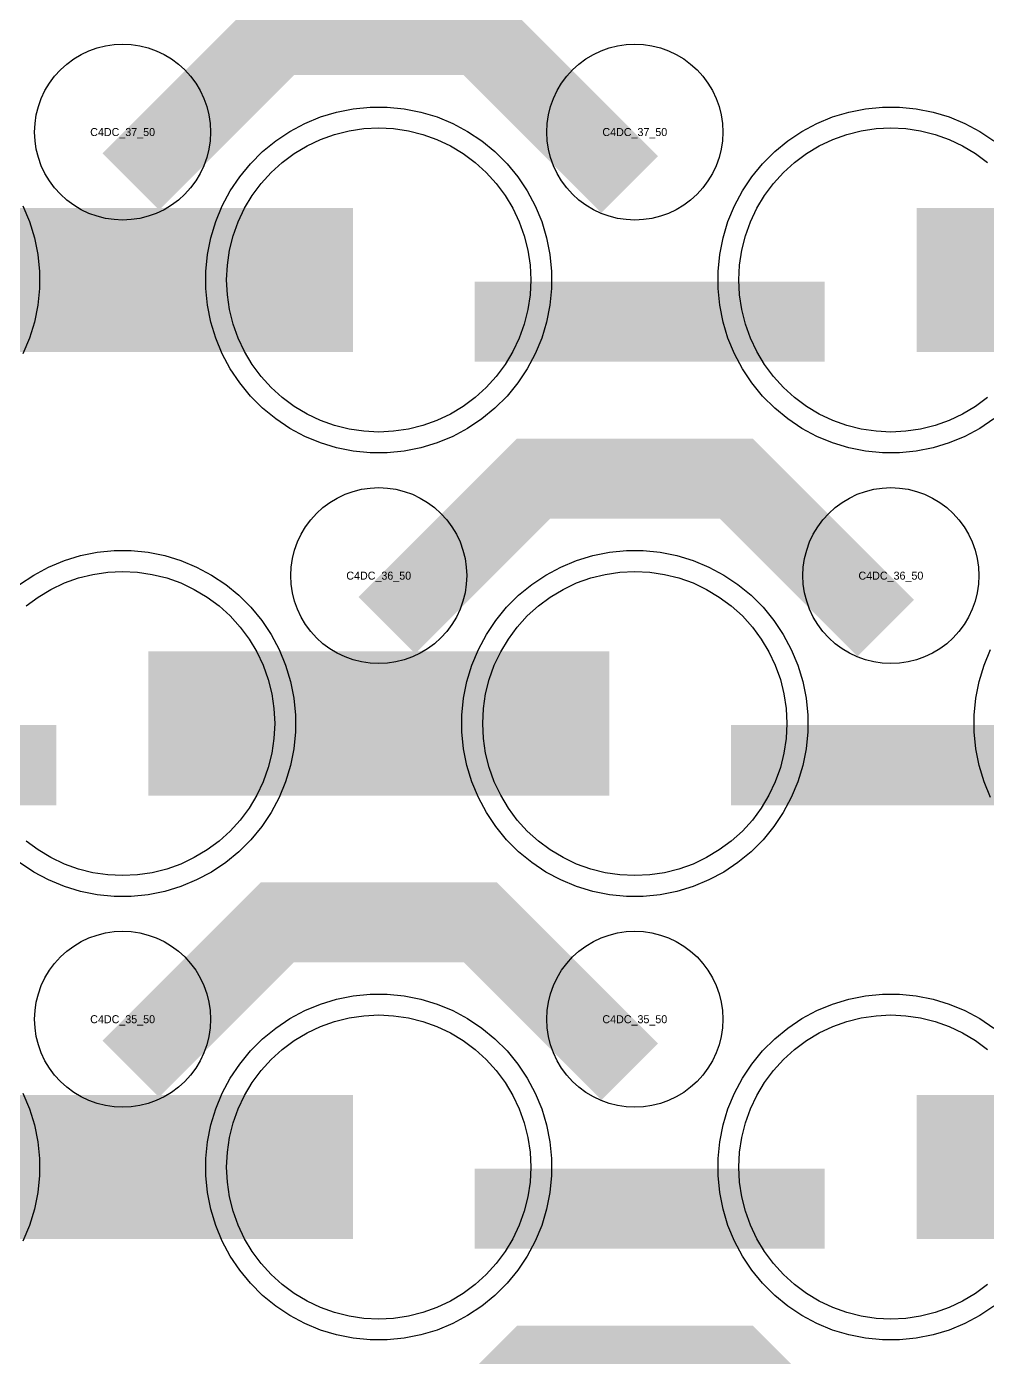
# Model space of a CAD drawing. Extents: x -11880 to 11880, y -14992 to 14992.
# Drawn here: x 3970 to 4270.1, y -10049.3 to -9633.6 of the extents above; entities that cross this region are included whole.
import ezdxf
from ezdxf.enums import TextEntityAlignment as Align

# ---------------------------------------------------------------- set-up
doc = ezdxf.new("R2010")
doc.units = 0
doc.header["$MEASUREMENT"] = 0
for name, color, linetype in [('GDS_775_DT_237', 138, 'CONTINUOUS'), ('RDL1_FS', 34, 'CONTINUOUS'), ('RDL_BS', 160, 'CONTINUOUS')]:
    doc.layers.add(name, color=color, linetype=linetype)

msp = doc.modelspace()

# ---------------------------------------------------------------- linework, layer by layer
at = {"layer": 'RDL1_FS', "color": 241, "true_color": 0xf7abae}
msp.add_lwpolyline([(4080, -9760.204), (4075.343, -9759.975), (4070.732, -9759.291), (4066.209, -9758.159), (4061.819, -9756.587), (4057.605, -9754.595), (4053.605, -9752.197), (4049.86, -9749.419), (4046.406, -9746.289), (4043.276, -9742.835), (4040.498, -9739.09), (4038.1, -9735.09), (4036.108, -9730.876), (4034.536, -9726.486), (4033.404, -9721.963), (4032.72, -9717.352), (4032.491, -9712.695), (4032.72, -9708.038), (4033.404, -9703.427), (4034.536, -9698.904), (4036.108, -9694.514), (4038.1, -9690.3), (4040.498, -9686.3), (4043.276, -9682.555), (4046.406, -9679.101), (4049.86, -9675.971), (4053.605, -9673.193), (4057.605, -9670.795), (4061.819, -9668.803), (4066.209, -9667.231), (4070.732, -9666.099), (4075.343, -9665.415), (4080, -9665.186), (4084.657, -9665.415), (4089.268, -9666.099), (4093.791, -9667.231), (4098.181, -9668.803), (4102.395, -9670.795), (4106.395, -9673.193), (4110.14, -9675.971), (4113.594, -9679.101), (4116.724, -9682.555), (4119.502, -9686.3), (4121.9, -9690.3), (4123.892, -9694.514), (4125.464, -9698.904), (4126.596, -9703.427), (4127.28, -9708.038), (4127.509, -9712.695), (4127.28, -9717.352), (4126.596, -9721.963), (4125.464, -9726.486), (4123.892, -9730.876), (4121.9, -9735.09), (4119.502, -9739.09), (4116.724, -9742.835), (4113.594, -9746.289), (4110.14, -9749.419), (4106.395, -9752.197), (4102.395, -9754.595), (4098.181, -9756.587), (4093.791, -9758.159), (4089.268, -9759.291), (4084.657, -9759.975)], close=True, dxfattribs=at)
msp.add_lwpolyline([(4270.14, -9749.419), (4266.395, -9752.197), (4262.395, -9754.595), (4258.181, -9756.587), (4253.791, -9758.159), (4249.268, -9759.291), (4244.657, -9759.975), (4240, -9760.204), (4235.343, -9759.975), (4230.732, -9759.291), (4226.209, -9758.159), (4221.819, -9756.587), (4217.605, -9754.595), (4213.605, -9752.197), (4209.86, -9749.419), (4206.406, -9746.289), (4203.276, -9742.835), (4200.498, -9739.09), (4198.1, -9735.09), (4196.108, -9730.876), (4194.536, -9726.486), (4193.404, -9721.963), (4192.72, -9717.352), (4192.491, -9712.695), (4192.72, -9708.038), (4193.404, -9703.427), (4194.536, -9698.904), (4196.108, -9694.514), (4198.1, -9690.3), (4200.498, -9686.3), (4203.276, -9682.555), (4206.406, -9679.101), (4209.86, -9675.971), (4213.605, -9673.193), (4217.605, -9670.795), (4221.819, -9668.803), (4226.209, -9667.231), (4230.732, -9666.099), (4235.343, -9665.415), (4240, -9665.186), (4244.657, -9665.415), (4249.268, -9666.099), (4253.791, -9667.231), (4258.181, -9668.803), (4262.395, -9670.795), (4266.395, -9673.193), (4270.14, -9675.971)], dxfattribs=at)
for points in [[(3928.002, -9712.695, 45, 45, 0), (4000.002, -9712.695, 45, 45, 0)], [(4000.002, -9712.695, 45, 45, 0), (4072.002, -9712.695, 45, 45, 0)], [(4248.002, -9712.695, 45, 45, 0), (4320.002, -9712.695, 45, 45, 0)]]:
    msp.add_lwpolyline(points, format="xyseb", dxfattribs=at)
at = {"layer": 'RDL1_FS'}
for points in [[(3969.86, -9814.536), (3973.605, -9811.758), (3977.605, -9809.36), (3981.819, -9807.368), (3986.209, -9805.796), (3990.732, -9804.664), (3995.343, -9803.98), (4000, -9803.751), (4004.657, -9803.98), (4009.268, -9804.664), (4013.791, -9805.796), (4018.181, -9807.368), (4022.395, -9809.36), (4026.395, -9811.758), (4030.14, -9814.536), (4033.594, -9817.666), (4036.724, -9821.12), (4039.502, -9824.865), (4041.9, -9828.865), (4043.892, -9833.079), (4045.464, -9837.469), (4046.596, -9841.992), (4047.28, -9846.603), (4047.509, -9851.26), (4047.28, -9855.917), (4046.596, -9860.528), (4045.464, -9865.051), (4043.892, -9869.441), (4041.9, -9873.655), (4039.502, -9877.655), (4036.724, -9881.4), (4033.594, -9884.854), (4030.14, -9887.984), (4026.395, -9890.762), (4022.395, -9893.16), (4018.181, -9895.152), (4013.791, -9896.724), (4009.268, -9897.856), (4004.657, -9898.54), (4000, -9898.769), (3995.343, -9898.54), (3990.732, -9897.856), (3986.209, -9896.724), (3981.819, -9895.152), (3977.605, -9893.16), (3973.605, -9890.762), (3969.86, -9887.984)], [(4270.14, -10026.544), (4266.395, -10029.322), (4262.395, -10031.72), (4258.181, -10033.712), (4253.791, -10035.284), (4249.268, -10036.416), (4244.657, -10037.1), (4240, -10037.329), (4235.343, -10037.1), (4230.732, -10036.416), (4226.209, -10035.284), (4221.819, -10033.712), (4217.605, -10031.72), (4213.605, -10029.322), (4209.86, -10026.544), (4206.406, -10023.414), (4203.276, -10019.96), (4200.498, -10016.215), (4198.1, -10012.215), (4196.108, -10008.001), (4194.536, -10003.611), (4193.404, -9999.088), (4192.72, -9994.477), (4192.491, -9989.82), (4192.72, -9985.163), (4193.404, -9980.552), (4194.536, -9976.029), (4196.108, -9971.639), (4198.1, -9967.425), (4200.498, -9963.425), (4203.276, -9959.68), (4206.406, -9956.226), (4209.86, -9953.096), (4213.605, -9950.318), (4217.605, -9947.92), (4221.819, -9945.928), (4226.209, -9944.356), (4230.732, -9943.224), (4235.343, -9942.54), (4240, -9942.311), (4244.657, -9942.54), (4249.268, -9943.224), (4253.791, -9944.356), (4258.181, -9945.928), (4262.395, -9947.92), (4266.395, -9950.318), (4270.14, -9953.096)]]:
    msp.add_lwpolyline(points, dxfattribs=at)
for points in [[(4160, -9898.769), (4155.343, -9898.54), (4150.732, -9897.856), (4146.209, -9896.724), (4141.819, -9895.152), (4137.605, -9893.16), (4133.605, -9890.762), (4129.86, -9887.984), (4126.406, -9884.854), (4123.276, -9881.4), (4120.498, -9877.655), (4118.1, -9873.655), (4116.108, -9869.441), (4114.536, -9865.051), (4113.404, -9860.528), (4112.72, -9855.917), (4112.491, -9851.26), (4112.72, -9846.603), (4113.404, -9841.992), (4114.536, -9837.469), (4116.108, -9833.079), (4118.1, -9828.865), (4120.498, -9824.865), (4123.276, -9821.12), (4126.406, -9817.666), (4129.86, -9814.536), (4133.605, -9811.758), (4137.605, -9809.36), (4141.819, -9807.368), (4146.209, -9805.796), (4150.732, -9804.664), (4155.343, -9803.98), (4160, -9803.751), (4164.657, -9803.98), (4169.268, -9804.664), (4173.791, -9805.796), (4178.181, -9807.368), (4182.395, -9809.36), (4186.395, -9811.758), (4190.14, -9814.536), (4193.594, -9817.666), (4196.724, -9821.12), (4199.502, -9824.865), (4201.9, -9828.865), (4203.892, -9833.079), (4205.464, -9837.469), (4206.596, -9841.992), (4207.28, -9846.603), (4207.509, -9851.26), (4207.28, -9855.917), (4206.596, -9860.528), (4205.464, -9865.051), (4203.892, -9869.441), (4201.9, -9873.655), (4199.502, -9877.655), (4196.724, -9881.4), (4193.594, -9884.854), (4190.14, -9887.984), (4186.395, -9890.762), (4182.395, -9893.16), (4178.181, -9895.152), (4173.791, -9896.724), (4169.268, -9897.856), (4164.657, -9898.54)], [(4080, -10037.329), (4075.343, -10037.1), (4070.732, -10036.416), (4066.209, -10035.284), (4061.819, -10033.712), (4057.605, -10031.72), (4053.605, -10029.322), (4049.86, -10026.544), (4046.406, -10023.414), (4043.276, -10019.96), (4040.498, -10016.215), (4038.1, -10012.215), (4036.108, -10008.001), (4034.536, -10003.611), (4033.404, -9999.088), (4032.72, -9994.477), (4032.491, -9989.82), (4032.72, -9985.163), (4033.404, -9980.552), (4034.536, -9976.029), (4036.108, -9971.639), (4038.1, -9967.425), (4040.498, -9963.425), (4043.276, -9959.68), (4046.406, -9956.226), (4049.86, -9953.096), (4053.605, -9950.318), (4057.605, -9947.92), (4061.819, -9945.928), (4066.209, -9944.356), (4070.732, -9943.224), (4075.343, -9942.54), (4080, -9942.311), (4084.657, -9942.54), (4089.268, -9943.224), (4093.791, -9944.356), (4098.181, -9945.928), (4102.395, -9947.92), (4106.395, -9950.318), (4110.14, -9953.096), (4113.594, -9956.226), (4116.724, -9959.68), (4119.502, -9963.425), (4121.9, -9967.425), (4123.892, -9971.639), (4125.464, -9976.029), (4126.596, -9980.552), (4127.28, -9985.163), (4127.509, -9989.82), (4127.28, -9994.477), (4126.596, -9999.088), (4125.464, -10003.611), (4123.892, -10008.001), (4121.9, -10012.215), (4119.502, -10016.215), (4116.724, -10019.96), (4113.594, -10023.414), (4110.14, -10026.544), (4106.395, -10029.322), (4102.395, -10031.72), (4098.181, -10033.712), (4093.791, -10035.284), (4089.268, -10036.416), (4084.657, -10037.1)]]:
    msp.add_lwpolyline(points, close=True, dxfattribs=at)
for points in [[(4008.002, -9851.26, 45, 45, 0), (4080.002, -9851.26, 45, 45, 0)], [(4080.002, -9851.26, 45, 45, 0), (4152.002, -9851.26, 45, 45, 0)], [(3928.002, -9989.82, 45, 45, 0), (4000.002, -9989.82, 45, 45, 0)], [(4000.002, -9989.82, 45, 45, 0), (4072.002, -9989.82, 45, 45, 0)], [(4248.002, -9989.82, 45, 45, 0), (4320.002, -9989.82, 45, 45, 0)]]:
    msp.add_lwpolyline(points, format="xyseb", dxfattribs=at)
at = {"layer": 'RDL_BS'}
for points in [[(4002.562, -9682.009, 25, 25, 0), (4048.377, -9636.194, 25, 25, 0), (4081.93, -9636.194, 25, 25, 0)], [(4158.401, -9682.908, 25, 25, 0), (4111.687, -9636.194, 25, 25, 0), (4081.929, -9636.194, 25, 25, 0)], [(4082.562, -9820.574, 25, 25, 0), (4128.377, -9774.759, 25, 25, 0), (4161.93, -9774.759, 25, 25, 0)], [(4238.401, -9821.473, 25, 25, 0), (4191.687, -9774.759, 25, 25, 0), (4161.929, -9774.759, 25, 25, 0)], [(3870.016, -9864.273, 25, 25, 0), (3979.281, -9864.273, 25, 25, 0)], [(4190.016, -9864.273, 25, 25, 0), (4299.281, -9864.273, 25, 25, 0)], [(4002.562, -9959.134, 25, 25, 0), (4048.377, -9913.319, 25, 25, 0), (4081.93, -9913.319, 25, 25, 0)], [(4158.401, -9960.033, 25, 25, 0), (4111.687, -9913.319, 25, 25, 0), (4081.929, -9913.319, 25, 25, 0)], [(4110.016, -10002.833, 25, 25, 0), (4219.281, -10002.833, 25, 25, 0)], [(4082.562, -10097.699, 25, 25, 0), (4128.377, -10051.884, 25, 25, 0), (4161.93, -10051.884, 25, 25, 0)], [(4238.401, -10098.598, 25, 25, 0), (4191.687, -10051.884, 25, 25, 0), (4161.929, -10051.884, 25, 25, 0)]]:
    msp.add_lwpolyline(points, format="xyseb", dxfattribs=at)
for points in [[(4000, -9694.001), (3997.307, -9693.869), (3994.635, -9693.473), (3992.016, -9692.816), (3989.481, -9691.909), (3987.044, -9690.757), (3984.72, -9689.364), (3982.557, -9687.761), (3980.558, -9685.949), (3978.746, -9683.95), (3977.143, -9681.787), (3975.75, -9679.463), (3974.598, -9677.026), (3973.691, -9674.491), (3973.034, -9671.872), (3972.638, -9669.2), (3972.506, -9666.507), (3972.638, -9663.814), (3973.034, -9661.142), (3973.691, -9658.523), (3974.598, -9655.988), (3975.75, -9653.551), (3977.143, -9651.227), (3978.746, -9649.064), (3980.558, -9647.065), (3982.557, -9645.253), (3984.72, -9643.65), (3987.044, -9642.257), (3989.481, -9641.105), (3992.016, -9640.198), (3994.635, -9639.541), (3997.307, -9639.145), (4000, -9639.013), (4002.693, -9639.145), (4005.365, -9639.541), (4007.984, -9640.198), (4010.519, -9641.105), (4012.956, -9642.257), (4015.28, -9643.65), (4017.443, -9645.253), (4019.442, -9647.065), (4021.254, -9649.064), (4022.857, -9651.227), (4024.25, -9653.551), (4025.402, -9655.988), (4026.309, -9658.523), (4026.966, -9661.142), (4027.362, -9663.814), (4027.494, -9666.507), (4027.362, -9669.2), (4026.966, -9671.872), (4026.309, -9674.491), (4025.402, -9677.026), (4024.25, -9679.463), (4022.857, -9681.787), (4021.254, -9683.95), (4019.442, -9685.949), (4017.443, -9687.761), (4015.28, -9689.364), (4012.956, -9690.757), (4010.519, -9691.909), (4007.984, -9692.816), (4005.365, -9693.473), (4002.693, -9693.869)], [(4160, -9694.001), (4157.307, -9693.869), (4154.635, -9693.473), (4152.016, -9692.816), (4149.481, -9691.909), (4147.044, -9690.757), (4144.72, -9689.364), (4142.557, -9687.761), (4140.558, -9685.949), (4138.746, -9683.95), (4137.143, -9681.787), (4135.75, -9679.463), (4134.598, -9677.026), (4133.691, -9674.491), (4133.034, -9671.872), (4132.638, -9669.2), (4132.506, -9666.507), (4132.638, -9663.814), (4133.034, -9661.142), (4133.691, -9658.523), (4134.598, -9655.988), (4135.75, -9653.551), (4137.143, -9651.227), (4138.746, -9649.064), (4140.558, -9647.065), (4142.557, -9645.253), (4144.72, -9643.65), (4147.044, -9642.257), (4149.481, -9641.105), (4152.016, -9640.198), (4154.635, -9639.541), (4157.307, -9639.145), (4160, -9639.013), (4162.693, -9639.145), (4165.365, -9639.541), (4167.984, -9640.198), (4170.519, -9641.105), (4172.956, -9642.257), (4175.28, -9643.65), (4177.443, -9645.253), (4179.442, -9647.065), (4181.254, -9649.064), (4182.857, -9651.227), (4184.25, -9653.551), (4185.402, -9655.988), (4186.309, -9658.523), (4186.966, -9661.142), (4187.362, -9663.814), (4187.494, -9666.507), (4187.362, -9669.2), (4186.966, -9671.872), (4186.309, -9674.491), (4185.402, -9677.026), (4184.25, -9679.463), (4182.857, -9681.787), (4181.254, -9683.95), (4179.442, -9685.949), (4177.443, -9687.761), (4175.28, -9689.364), (4172.956, -9690.757), (4170.519, -9691.909), (4167.984, -9692.816), (4165.365, -9693.473), (4162.693, -9693.869)], [(4080, -9832.566), (4077.307, -9832.434), (4074.635, -9832.038), (4072.016, -9831.381), (4069.481, -9830.474), (4067.044, -9829.322), (4064.72, -9827.929), (4062.557, -9826.326), (4060.558, -9824.514), (4058.746, -9822.515), (4057.143, -9820.352), (4055.75, -9818.028), (4054.598, -9815.591), (4053.691, -9813.056), (4053.034, -9810.437), (4052.638, -9807.765), (4052.506, -9805.072), (4052.638, -9802.379), (4053.034, -9799.707), (4053.691, -9797.088), (4054.598, -9794.553), (4055.75, -9792.116), (4057.143, -9789.792), (4058.746, -9787.629), (4060.558, -9785.63), (4062.557, -9783.818), (4064.72, -9782.215), (4067.044, -9780.822), (4069.481, -9779.67), (4072.016, -9778.763), (4074.635, -9778.106), (4077.307, -9777.71), (4080, -9777.578), (4082.693, -9777.71), (4085.365, -9778.106), (4087.984, -9778.763), (4090.519, -9779.67), (4092.956, -9780.822), (4095.28, -9782.215), (4097.443, -9783.818), (4099.442, -9785.63), (4101.254, -9787.629), (4102.857, -9789.792), (4104.25, -9792.116), (4105.402, -9794.553), (4106.309, -9797.088), (4106.966, -9799.707), (4107.362, -9802.379), (4107.494, -9805.072), (4107.362, -9807.765), (4106.966, -9810.437), (4106.309, -9813.056), (4105.402, -9815.591), (4104.25, -9818.028), (4102.857, -9820.352), (4101.254, -9822.515), (4099.442, -9824.514), (4097.443, -9826.326), (4095.28, -9827.929), (4092.956, -9829.322), (4090.519, -9830.474), (4087.984, -9831.381), (4085.365, -9832.038), (4082.693, -9832.434)], [(4240, -9832.566), (4237.307, -9832.434), (4234.635, -9832.038), (4232.016, -9831.381), (4229.481, -9830.474), (4227.044, -9829.322), (4224.72, -9827.929), (4222.557, -9826.326), (4220.558, -9824.514), (4218.746, -9822.515), (4217.143, -9820.352), (4215.75, -9818.028), (4214.598, -9815.591), (4213.691, -9813.056), (4213.034, -9810.437), (4212.638, -9807.765), (4212.506, -9805.072), (4212.638, -9802.379), (4213.034, -9799.707), (4213.691, -9797.088), (4214.598, -9794.553), (4215.75, -9792.116), (4217.143, -9789.792), (4218.746, -9787.629), (4220.558, -9785.63), (4222.557, -9783.818), (4224.72, -9782.215), (4227.044, -9780.822), (4229.481, -9779.67), (4232.016, -9778.763), (4234.635, -9778.106), (4237.307, -9777.71), (4240, -9777.578), (4242.693, -9777.71), (4245.365, -9778.106), (4247.984, -9778.763), (4250.519, -9779.67), (4252.956, -9780.822), (4255.28, -9782.215), (4257.443, -9783.818), (4259.442, -9785.63), (4261.254, -9787.629), (4262.857, -9789.792), (4264.25, -9792.116), (4265.402, -9794.553), (4266.309, -9797.088), (4266.966, -9799.707), (4267.362, -9802.379), (4267.494, -9805.072), (4267.362, -9807.765), (4266.966, -9810.437), (4266.309, -9813.056), (4265.402, -9815.591), (4264.25, -9818.028), (4262.857, -9820.352), (4261.254, -9822.515), (4259.442, -9824.514), (4257.443, -9826.326), (4255.28, -9827.929), (4252.956, -9829.322), (4250.519, -9830.474), (4247.984, -9831.381), (4245.365, -9832.038), (4242.693, -9832.434)], [(4157.356, -9905.26), (4152.062, -9904.743), (4146.835, -9903.697), (4141.795, -9902.166), (4136.885, -9900.135), (4132.223, -9897.643), (4127.809, -9894.696), (4123.708, -9891.334), (4119.926, -9887.552), (4116.564, -9883.451), (4113.617, -9879.037), (4111.125, -9874.375), (4109.094, -9869.465), (4107.563, -9864.425), (4106.517, -9859.198), (4106, -9853.904), (4106, -9848.616), (4106.517, -9843.322), (4107.563, -9838.095), (4109.094, -9833.055), (4111.125, -9828.145), (4113.617, -9823.483), (4116.564, -9819.069), (4119.926, -9814.968), (4123.708, -9811.186), (4127.809, -9807.824), (4132.223, -9804.877), (4136.885, -9802.385), (4141.795, -9800.354), (4146.835, -9798.823), (4152.062, -9797.777), (4157.356, -9797.26), (4162.644, -9797.26), (4167.938, -9797.777), (4173.165, -9798.823), (4178.205, -9800.354), (4183.115, -9802.385), (4187.777, -9804.877), (4192.191, -9807.824), (4196.292, -9811.186), (4200.074, -9814.968), (4203.436, -9819.069), (4206.383, -9823.483), (4208.875, -9828.145), (4210.906, -9833.055), (4212.437, -9838.095), (4213.483, -9843.322), (4214, -9848.616), (4214, -9853.904), (4213.483, -9859.198), (4212.437, -9864.425), (4210.906, -9869.465), (4208.875, -9874.375), (4206.383, -9879.037), (4203.436, -9883.451), (4200.074, -9887.552), (4196.292, -9891.334), (4192.191, -9894.696), (4187.777, -9897.643), (4183.115, -9900.135), (4178.205, -9902.166), (4173.165, -9903.697), (4167.938, -9904.743), (4162.644, -9905.26)], [(4000, -9971.126), (3997.307, -9970.994), (3994.635, -9970.598), (3992.016, -9969.941), (3989.481, -9969.034), (3987.044, -9967.882), (3984.72, -9966.489), (3982.557, -9964.886), (3980.558, -9963.074), (3978.746, -9961.075), (3977.143, -9958.912), (3975.75, -9956.588), (3974.598, -9954.151), (3973.691, -9951.616), (3973.034, -9948.997), (3972.638, -9946.325), (3972.506, -9943.632), (3972.638, -9940.939), (3973.034, -9938.267), (3973.691, -9935.648), (3974.598, -9933.113), (3975.75, -9930.676), (3977.143, -9928.352), (3978.746, -9926.189), (3980.558, -9924.19), (3982.557, -9922.378), (3984.72, -9920.775), (3987.044, -9919.382), (3989.481, -9918.23), (3992.016, -9917.323), (3994.635, -9916.666), (3997.307, -9916.27), (4000, -9916.138), (4002.693, -9916.27), (4005.365, -9916.666), (4007.984, -9917.323), (4010.519, -9918.23), (4012.956, -9919.382), (4015.28, -9920.775), (4017.443, -9922.378), (4019.442, -9924.19), (4021.254, -9926.189), (4022.857, -9928.352), (4024.25, -9930.676), (4025.402, -9933.113), (4026.309, -9935.648), (4026.966, -9938.267), (4027.362, -9940.939), (4027.494, -9943.632), (4027.362, -9946.325), (4026.966, -9948.997), (4026.309, -9951.616), (4025.402, -9954.151), (4024.25, -9956.588), (4022.857, -9958.912), (4021.254, -9961.075), (4019.442, -9963.074), (4017.443, -9964.886), (4015.28, -9966.489), (4012.956, -9967.882), (4010.519, -9969.034), (4007.984, -9969.941), (4005.365, -9970.598), (4002.693, -9970.994)], [(4160, -9971.126), (4157.307, -9970.994), (4154.635, -9970.598), (4152.016, -9969.941), (4149.481, -9969.034), (4147.044, -9967.882), (4144.72, -9966.489), (4142.557, -9964.886), (4140.558, -9963.074), (4138.746, -9961.075), (4137.143, -9958.912), (4135.75, -9956.588), (4134.598, -9954.151), (4133.691, -9951.616), (4133.034, -9948.997), (4132.638, -9946.325), (4132.506, -9943.632), (4132.638, -9940.939), (4133.034, -9938.267), (4133.691, -9935.648), (4134.598, -9933.113), (4135.75, -9930.676), (4137.143, -9928.352), (4138.746, -9926.189), (4140.558, -9924.19), (4142.557, -9922.378), (4144.72, -9920.775), (4147.044, -9919.382), (4149.481, -9918.23), (4152.016, -9917.323), (4154.635, -9916.666), (4157.307, -9916.27), (4160, -9916.138), (4162.693, -9916.27), (4165.365, -9916.666), (4167.984, -9917.323), (4170.519, -9918.23), (4172.956, -9919.382), (4175.28, -9920.775), (4177.443, -9922.378), (4179.442, -9924.19), (4181.254, -9926.189), (4182.857, -9928.352), (4184.25, -9930.676), (4185.402, -9933.113), (4186.309, -9935.648), (4186.966, -9938.267), (4187.362, -9940.939), (4187.494, -9943.632), (4187.362, -9946.325), (4186.966, -9948.997), (4186.309, -9951.616), (4185.402, -9954.151), (4184.25, -9956.588), (4182.857, -9958.912), (4181.254, -9961.075), (4179.442, -9963.074), (4177.443, -9964.886), (4175.28, -9966.489), (4172.956, -9967.882), (4170.519, -9969.034), (4167.984, -9969.941), (4165.365, -9970.598), (4162.693, -9970.994)], [(4077.356, -10043.82), (4072.062, -10043.303), (4066.835, -10042.257), (4061.795, -10040.726), (4056.885, -10038.695), (4052.223, -10036.203), (4047.809, -10033.256), (4043.708, -10029.894), (4039.926, -10026.112), (4036.564, -10022.011), (4033.617, -10017.597), (4031.125, -10012.935), (4029.094, -10008.025), (4027.563, -10002.985), (4026.517, -9997.758), (4026, -9992.464), (4026, -9987.176), (4026.517, -9981.882), (4027.563, -9976.655), (4029.094, -9971.615), (4031.125, -9966.705), (4033.617, -9962.043), (4036.564, -9957.629), (4039.926, -9953.528), (4043.708, -9949.746), (4047.809, -9946.384), (4052.223, -9943.437), (4056.885, -9940.945), (4061.795, -9938.914), (4066.835, -9937.383), (4072.062, -9936.337), (4077.356, -9935.82), (4082.644, -9935.82), (4087.938, -9936.337), (4093.165, -9937.383), (4098.205, -9938.914), (4103.115, -9940.945), (4107.777, -9943.437), (4112.191, -9946.384), (4116.292, -9949.746), (4120.074, -9953.528), (4123.436, -9957.629), (4126.383, -9962.043), (4128.875, -9966.705), (4130.906, -9971.615), (4132.437, -9976.655), (4133.483, -9981.882), (4134, -9987.176), (4134, -9992.464), (4133.483, -9997.758), (4132.437, -10002.985), (4130.906, -10008.025), (4128.875, -10012.935), (4126.383, -10017.597), (4123.436, -10022.011), (4120.074, -10026.112), (4116.292, -10029.894), (4112.191, -10033.256), (4107.777, -10036.203), (4103.115, -10038.695), (4098.205, -10040.726), (4093.165, -10042.257), (4087.938, -10043.303), (4082.644, -10043.82)]]:
    msp.add_lwpolyline(points, close=True, dxfattribs=at)
at = {"layer": 'RDL_BS', "color": 241, "true_color": 0xf7abae}
msp.add_lwpolyline([(4077.356, -9766.695), (4072.062, -9766.178), (4066.835, -9765.132), (4061.795, -9763.601), (4056.885, -9761.57), (4052.223, -9759.078), (4047.809, -9756.131), (4043.708, -9752.769), (4039.926, -9748.987), (4036.564, -9744.886), (4033.617, -9740.472), (4031.125, -9735.81), (4029.094, -9730.9), (4027.563, -9725.86), (4026.517, -9720.633), (4026, -9715.339), (4026, -9710.051), (4026.517, -9704.757), (4027.563, -9699.53), (4029.094, -9694.49), (4031.125, -9689.58), (4033.617, -9684.918), (4036.564, -9680.504), (4039.926, -9676.403), (4043.708, -9672.621), (4047.809, -9669.259), (4052.223, -9666.312), (4056.885, -9663.82), (4061.795, -9661.789), (4066.835, -9660.258), (4072.062, -9659.212), (4077.356, -9658.695), (4082.644, -9658.695), (4087.938, -9659.212), (4093.165, -9660.258), (4098.205, -9661.789), (4103.115, -9663.82), (4107.777, -9666.312), (4112.191, -9669.259), (4116.292, -9672.621), (4120.074, -9676.403), (4123.436, -9680.504), (4126.383, -9684.918), (4128.875, -9689.58), (4130.906, -9694.49), (4132.437, -9699.53), (4133.483, -9704.757), (4134, -9710.051), (4134, -9715.339), (4133.483, -9720.633), (4132.437, -9725.86), (4130.906, -9730.9), (4128.875, -9735.81), (4126.383, -9740.472), (4123.436, -9744.886), (4120.074, -9748.987), (4116.292, -9752.769), (4112.191, -9756.131), (4107.777, -9759.078), (4103.115, -9761.57), (4098.205, -9763.601), (4093.165, -9765.132), (4087.938, -9766.178), (4082.644, -9766.695)], close=True, dxfattribs=at)
for points in [[(4272.191, -9756.131), (4267.777, -9759.078), (4263.115, -9761.57), (4258.205, -9763.601), (4253.165, -9765.132), (4247.938, -9766.178), (4242.644, -9766.695), (4237.356, -9766.695), (4232.062, -9766.178), (4226.835, -9765.132), (4221.795, -9763.601), (4216.885, -9761.57), (4212.223, -9759.078), (4207.809, -9756.131), (4203.708, -9752.769), (4199.926, -9748.987), (4196.564, -9744.886), (4193.617, -9740.472), (4191.125, -9735.81), (4189.094, -9730.9), (4187.563, -9725.86), (4186.517, -9720.633), (4186, -9715.339), (4186, -9710.051), (4186.517, -9704.757), (4187.563, -9699.53), (4189.094, -9694.49), (4191.125, -9689.58), (4193.617, -9684.918), (4196.564, -9680.504), (4199.926, -9676.403), (4203.708, -9672.621), (4207.809, -9669.259), (4212.223, -9666.312), (4216.885, -9663.82), (4221.795, -9661.789), (4226.835, -9660.258), (4232.062, -9659.212), (4237.356, -9658.695), (4242.644, -9658.695), (4247.938, -9659.212), (4253.165, -9660.258), (4258.205, -9661.789), (4263.115, -9663.82), (4267.777, -9666.312), (4272.191, -9669.259)], [(3968.875, -9689.58), (3970.906, -9694.49), (3972.437, -9699.53), (3973.483, -9704.757), (3974, -9710.051), (3974, -9715.339), (3973.483, -9720.633), (3972.437, -9725.86), (3970.906, -9730.9), (3968.875, -9735.81)]]:
    msp.add_lwpolyline(points, dxfattribs=at)
msp.add_lwpolyline([(4110.016, -9725.708, 25, 25, 0), (4219.281, -9725.708, 25, 25, 0)], format="xyseb", dxfattribs=at)
at = {"layer": 'RDL_BS'}
for points in [[(3967.809, -9807.824), (3972.223, -9804.877), (3976.885, -9802.385), (3981.795, -9800.354), (3986.835, -9798.823), (3992.062, -9797.777), (3997.356, -9797.26), (4002.644, -9797.26), (4007.938, -9797.777), (4013.165, -9798.823), (4018.205, -9800.354), (4023.115, -9802.385), (4027.777, -9804.877), (4032.191, -9807.824), (4036.292, -9811.186), (4040.074, -9814.968), (4043.436, -9819.069), (4046.383, -9823.483), (4048.875, -9828.145), (4050.906, -9833.055), (4052.437, -9838.095), (4053.483, -9843.322), (4054, -9848.616), (4054, -9853.904), (4053.483, -9859.198), (4052.437, -9864.425), (4050.906, -9869.465), (4048.875, -9874.375), (4046.383, -9879.037), (4043.436, -9883.451), (4040.074, -9887.552), (4036.292, -9891.334), (4032.191, -9894.696), (4027.777, -9897.643), (4023.115, -9900.135), (4018.205, -9902.166), (4013.165, -9903.697), (4007.938, -9904.743), (4002.644, -9905.26), (3997.356, -9905.26), (3992.062, -9904.743), (3986.835, -9903.697), (3981.795, -9902.166), (3976.885, -9900.135), (3972.223, -9897.643), (3967.809, -9894.696)], [(4271.125, -9874.375), (4269.094, -9869.465), (4267.563, -9864.425), (4266.517, -9859.198), (4266, -9853.904), (4266, -9848.616), (4266.517, -9843.322), (4267.563, -9838.095), (4269.094, -9833.055), (4271.125, -9828.145)], [(4272.191, -10033.256), (4267.777, -10036.203), (4263.115, -10038.695), (4258.205, -10040.726), (4253.165, -10042.257), (4247.938, -10043.303), (4242.644, -10043.82), (4237.356, -10043.82), (4232.062, -10043.303), (4226.835, -10042.257), (4221.795, -10040.726), (4216.885, -10038.695), (4212.223, -10036.203), (4207.809, -10033.256), (4203.708, -10029.894), (4199.926, -10026.112), (4196.564, -10022.011), (4193.617, -10017.597), (4191.125, -10012.935), (4189.094, -10008.025), (4187.563, -10002.985), (4186.517, -9997.758), (4186, -9992.464), (4186, -9987.176), (4186.517, -9981.882), (4187.563, -9976.655), (4189.094, -9971.615), (4191.125, -9966.705), (4193.617, -9962.043), (4196.564, -9957.629), (4199.926, -9953.528), (4203.708, -9949.746), (4207.809, -9946.384), (4212.223, -9943.437), (4216.885, -9940.945), (4221.795, -9938.914), (4226.835, -9937.383), (4232.062, -9936.337), (4237.356, -9935.82), (4242.644, -9935.82), (4247.938, -9936.337), (4253.165, -9937.383), (4258.205, -9938.914), (4263.115, -9940.945), (4267.777, -9943.437), (4272.191, -9946.384)], [(3968.875, -9966.705), (3970.906, -9971.615), (3972.437, -9976.655), (3973.483, -9981.882), (3974, -9987.176), (3974, -9992.464), (3973.483, -9997.758), (3972.437, -10002.985), (3970.906, -10008.025), (3968.875, -10012.935)]]:
    msp.add_lwpolyline(points, dxfattribs=at)

# ---------------------------------------------------------------- texts
at = {"layer": 'GDS_775_DT_237'}
for s, p in [('C4DC_37_50', (4000, -9666.507)), ('C4DC_37_50', (4000, -9666.507)), ('C4DC_37_50', (4160, -9666.507)), ('C4DC_37_50', (4160, -9666.507)), ('C4DC_36_50', (4080, -9805.072)), ('C4DC_36_50', (4080, -9805.072)), ('C4DC_36_50', (4240, -9805.072)), ('C4DC_36_50', (4240, -9805.072)), ('C4DC_35_50', (4000, -9943.632)), ('C4DC_35_50', (4000, -9943.632)), ('C4DC_35_50', (4160, -9943.632)), ('C4DC_35_50', (4160, -9943.632))]:
    msp.add_text(s, height=2.5, dxfattribs=at).set_placement(p, align=Align.MIDDLE_CENTER)

doc.saveas('drawing.dxf')
